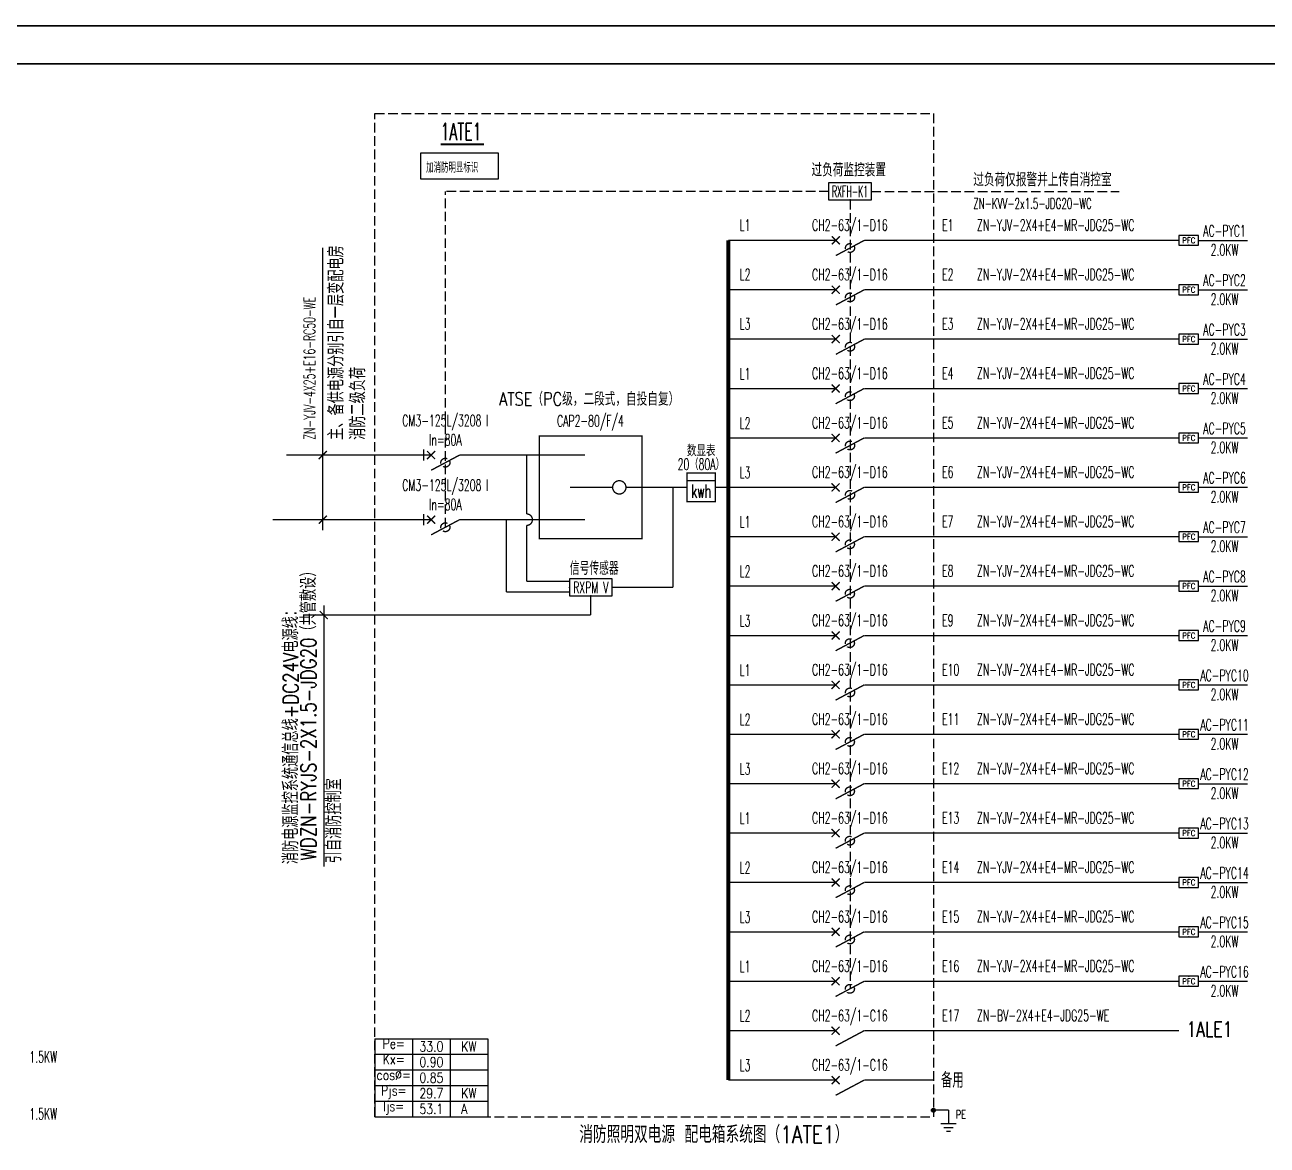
# Model space of a CAD drawing. Extents: x -1396510 to 1250330, y -1892470 to 1623980.
# Drawn here: x -623412 to -590735, y -1528444 to -1498965 of the extents above; entities that cross this region are included whole.
import ezdxf
from ezdxf.enums import TextEntityAlignment as Align

# ---------------------------------------------------------------- set-up
doc = ezdxf.new("R2010")
doc.units = 0
doc.header["$LTSCALE"] = 1000
doc.header["$MEASUREMENT"] = 0
doc.linetypes.add('DASH', pattern=[0.35, 0.25, -0.1])
doc.layers.get('Defpoints').update_dxf_attribs({"color": 210})
for name, color, linetype in [('0-cxFrame', 155, 'Continuous'), ('EQUIP-消防', 3, 'Continuous'), ('TEL_SYMB', 3, 'Continuous'), ('TEL_TEXT', 7, 'Continuous'), ('电气系统图', 7, 'Continuous'), ('系统标准字体', 2, 'Continuous')]:
    doc.layers.add(name, color=color, linetype=linetype)
doc.layers.add('0-cxText', color=131, linetype='Continuous', lineweight=25)
doc.styles.add('_TEL_DIM', font='SIMPLEX', dxfattribs={"width": 0.8, "height": 3.5, "bigfont": 'HZTXT'})
doc.styles.add('cx_tuming', font='simhei.ttf')
doc.styles.add('cx_tuqian1', font='')
doc.styles.add('系统-280', font='romanc.shx', dxfattribs={"width": 0.8, "height": 280, "bigfont": 'GBHZFS.shx'})
doc.styles.add('黑体', font='simhei.ttf', dxfattribs={"height": 12})
doc.styles.get('cx_tuqian1').set_extended_font_data('SimSun')

# ---------------------------------------------------------------- blocks, each defined once
blk = doc.blocks.new('A$C6D655153')
at = {"layer": '电气系统图'}
h = blk.add_hatch(color=3, dxfattribs=at)
edge = h.paths.add_edge_path()
edge.add_arc((50, 550), 50, 0, 360)
at = {"layer": '电气系统图', "color": 3}
for p, q in [((450, 550), (50, 550)), ((250, 200), (650, 200)), ((325, 100), (575, 100)), ((400, 0), (500, 0))]:
    blk.add_line(p, q, dxfattribs=at)
blk.add_lwpolyline([(450, 550), (450, 200)], dxfattribs=at)
blk.add_circle((50, 550), 50, dxfattribs=at)
at = {"layer": '电气系统图', "color": 3, "style": '_TEL_DIM', "width": 0.7}
blk.add_attdef('PE', text='', height=220, dxfattribs=at).set_placement((707, 441), align=Align.MIDDLE_CENTER)
blk = doc.blocks.new('A$C5D577B06')
at = {"layer": '电气系统图', "color": 3}
for p, q in [((1125, 450), (0, 450)), ((0, 450), (0, 0)), ((1125, 0), (1125, 450)), ((0, 0), (1125, 0))]:
    blk.add_line(p, q, dxfattribs=at)
for p in [(562, 450), (0, 225), (562, 0), (1125, 225)]:
    blk.add_point(p, dxfattribs=at)
at = {"layer": '电气系统图', "color": 3, "style": '_TEL_DIM'}
blk.add_attdef('RCD', text='', height=300, dxfattribs=at).set_placement((562, 225), align=Align.MIDDLE_CENTER)
at = {"layer": '电气系统图', "color": 3, "style": '_TEL_DIM', "flags": 1}
blk.add_attdef('A', text='', height=0.015, dxfattribs=at).set_placement((562, 0), align=Align.MIDDLE_CENTER)
blk = doc.blocks.new('*T295')
at = {"layer": '电气系统图', "color": 0, "linetype": 'ByBlock', "lineweight": -2, "transparency": 16777216}
for p, q in [((0, 0), (2970, 0)), ((0, 0), (0, -2053)), ((990, 0), (990, -2053)), ((1980, 0), (1980, -2053)), ((2970, 0), (2970, -2053)), ((0, -411), (2970, -411)), ((0, -821), (2970, -821)), ((0, -1232), (2970, -1232)), ((0, -1643), (2970, -1643)), ((0, -2053), (2970, -2053))]:
    blk.add_line(p, q, dxfattribs=at)
at = {"layer": '电气系统图', "color": 0, "linetype": 'DASH', "transparency": 16777216, "width": 990, "style": '_TEL_DIM'}
for s, insert, char_height, attachment_point in [('Pe=', (495, 0), 264, 2), ('33.0', (1485, -205), 264, 5), ('  KW', (1980, -205), 264, 4), ('Kx=', (495, -411), 264, 2), ('0.90', (1485, -616), 264, 5), ('cos%%C=', (495, -821), 264, 2), ('0.85', (1485, -1027), 264, 5), ('Pjs=', (495, -1232), 264, 2), ('29.7', (1485, -1437), 264, 5), ('  KW', (1980, -1437), 264, 4), ('{\\H0.8571x;Ijs=} ', (495, -1643), 308, 2), ('53.1', (1485, -1848), 264, 5), ('  A', (1980, -1848), 264, 4)]:
    blk.add_mtext(s, dxfattribs=dict(at, insert=insert, char_height=char_height, attachment_point=attachment_point))
blk = doc.blocks.new('A$C332171F1')
at = {"layer": '电气系统图', "color": 3, "const_width": 35}
blk.add_lwpolyline([(17, 767), (767, 767), (767, 17), (17, 17)], close=True, dxfattribs=at)
blk.add_lwpolyline([(17, 567), (767, 567)], dxfattribs=at)
at = {"layer": '电气系统图', "color": 3, "style": '_TEL_DIM', "width": 0.6}
blk.add_text('kwh', height=350, dxfattribs=at).set_placement((392, 117), align=Align.CENTER)
blk = doc.blocks.new('$equip$00001927')
for p, q in [((0.65, 0.65), (-0.65, 0.65)), ((-0.65, 0.65), (-0.65, 0)), ((-0.65, 0), (0.65, 0)), ((0.65, 0), (0.65, 0.65))]:
    blk.add_line(p, q)
for p in [(-0.65, 0.325), (0, 0.65), (0, 0), (0.65, 0.325)]:
    blk.add_point(p)
at = {"color": 7, "style": '_TEL_DIM'}
blk.add_attdef('$TEXT$', text='', height=0.34, dxfattribs=at).set_placement((0.006, 0.343), align=Align.MIDDLE_CENTER)
at = {"color": 7, "style": '_TEL_DIM', "flags": 1}
blk.add_attdef('A', text='', height=0.00002, dxfattribs=at).set_placement((0, 0), align=Align.MIDDLE_CENTER)
blk = doc.blocks.new('TK22.A1 L(Dragon)')
at = {"layer": '0-cxFrame', "color": 7, "const_width": 0.5}
blk.add_lwpolyline([(0, 0), (-841, 0), (-841, 594), (0, 594)], close=True, dxfattribs=at)
at = {"layer": '0-cxFrame', "const_width": 0.5}
blk.add_lwpolyline([(-80, 10), (-821, 10), (-821, 584), (-80, 584)], close=True, dxfattribs=at)
at = {"style": '黑体', "flags": 4}
blk.add_attdef('图幅', text='', height=3.3, dxfattribs=at).set_placement((-40, 3), align=Align.RIGHT)
at = {"layer": '0-cxText', "flags": 4}
for tag, height, style, p in [('建设单位', 3.5, 'cx_tuming', (-45, 240)), ('项目名称', 3.5, 'cx_tuming', (-45, 210)), ('子项名称', 3.5, 'cx_tuming', (-45, 180)), ('工程编号', 3.3, 'cx_tuqian1', (-35, 165)), ('图名1', 3.5, 'cx_tuming', (-45, 87)), ('图名2', 3.5, 'cx_tuming', (-45, 79)), ('图名3', 3.5, 'cx_tuming', (-45, 71)), ('出图日期', 3.3, 'cx_tuqian1', (-39, 60)), ('专业', 3.3, 'cx_tuqian1', (-55, 52)), ('图号', 3.3, 'cx_tuqian1', (-55, 44)), ('版次', 3.3, 'cx_tuqian1', (-20, 44))]:
    blk.add_attdef(tag, text='', height=height, dxfattribs=dict(at, style=style)).set_placement(p, align=Align.MIDDLE)
at = {"layer": 'Defpoints', "color": 6, "flags": 4}
for tag, height, style, p in [('tufu', 3.3, '黑体', (-12, 12)), ('dwfname', 4, 'cx_tuqian1', (-80, 3))]:
    blk.add_attdef(tag, text='', height=height, dxfattribs=dict(at, style=style)).set_placement(p, align=Align.RIGHT)

msp = doc.modelspace()

# ---------------------------------------------------------------- linework, layer by layer
msp.add_lwpolyline([(-612999.9, -1502329.7), (-610963.4, -1502329.7), (-610963.4, -1503027.7), (-612999.9, -1503027.7)], close=True)
at = {"layer": 'TEL_SYMB', "const_width": 52.5}
msp.add_lwpolyline([(-612475, -1502105.3), (-611333.9, -1502105.3)], dxfattribs=at)
at = {"layer": 'TEL_TEXT', "linetype": 'DASH'}
for p, q in [((-612350.9, -1512185.4), (-612350.9, -1503347.7)), ((-602269.1, -1503347.7), (-612350.9, -1503347.7)), ((-601144.1, -1503347.7), (-594631.7, -1503347.7)), ((-601706.6, -1503572.7), (-601706.6, -1524329.3))]:
    msp.add_line(p, q, dxfattribs=at)
at = {"layer": 'TEL_TEXT', "linetype": 'DASH', "const_width": 35}
for points in [[(-610211, -1510285.4), (-610211, -1511835.4)], [(-606365.1, -1513768.8), (-606365.1, -1511135.4)], [(-610746.2, -1511985.4), (-610746.2, -1513890.3)], [(-610211, -1512135.4), (-610211, -1513606.6)], [(-610211, -1513606.6), (-609088.4, -1513606.6)], [(-610746.2, -1513890.3), (-609088.4, -1513890.3)], [(-607963.4, -1513768.8), (-606365.1, -1513768.8)], [(-608525.9, -1513993.8), (-608525.9, -1514494.8)], [(-608525.9, -1514494.8), (-616075.9, -1514494.8)]]:
    msp.add_lwpolyline(points, dxfattribs=at)
msp.add_lwpolyline([(-610211, -1512135.4, 1), (-610211, -1511835.4)], format="xyb", dxfattribs=at)
at = {"layer": 'TEL_TEXT', "linetype": 'DASH'}
for centre in [(-601706.6, -1504836.5), (-601706.6, -1506136), (-601706.6, -1507435.6), (-601710.8, -1508735.1), (-601706.6, -1510033), (-612350.9, -1510485.4), (-601706.6, -1511333.2), (-612350.9, -1512185.4), (-601710.8, -1512634.4), (-601710.8, -1513934.5), (-601710.8, -1515234.7), (-601706.6, -1516531.4), (-601710.8, -1517833.8), (-601710.8, -1519132.8), (-601710.8, -1520432.9), (-601710.8, -1521732.5), (-601710.8, -1523031.4), (-601710.8, -1524331.6)]:
    msp.add_circle(centre, 117.7, dxfattribs=at)
at = {"layer": '电气系统图', "color": 1, "linetype": 'DASH'}
for p, q in [((-614204.4, -1501300.3), (-599514.9, -1501300.3)), ((-614204.4, -1527695.9), (-614204.4, -1501300.3)), ((-599514.9, -1501300.3), (-599514.9, -1527695.9)), ((-614204.4, -1527695.9), (-599514.9, -1527695.9))]:
    msp.add_line(p, q, dxfattribs=at)
at = {"layer": '电气系统图'}
for p, q in [((-592536.6, -1504636.5), (-591253.8, -1504636.5)), ((-615575.9, -1512266.1), (-615575.9, -1504833.4)), ((-592536.6, -1505936), (-591253.8, -1505936)), ((-592536.6, -1507235.6), (-591253.8, -1507235.6)), ((-592536.6, -1508535.1), (-591253.8, -1508535.1)), ((-592536.6, -1509835.3), (-591253.8, -1509835.3)), ((-592536.6, -1511134.8), (-591253.8, -1511134.8)), ((-592536.6, -1512434.4), (-591253.8, -1512434.4)), ((-592536.6, -1513733.9), (-591253.8, -1513733.9)), ((-615550, -1514244.8), (-615550, -1520128.4)), ((-592536.6, -1515034.7), (-591253.8, -1515034.7)), ((-615550, -1516204.2), (-615550, -1521107.7)), ((-592536.6, -1516334.2), (-591253.8, -1516334.2)), ((-592536.6, -1517633.8), (-591253.8, -1517633.8)), ((-592536.6, -1518933.3), (-591253.8, -1518933.3)), ((-592536.6, -1520232.9), (-591253.8, -1520232.9)), ((-592536.6, -1521532.5), (-591253.8, -1521532.5)), ((-592536.6, -1522832), (-591253.8, -1522832)), ((-592536.6, -1524131.6), (-591253.8, -1524131.6))]:
    msp.add_line(p, q, dxfattribs=at)
for points, const_width in [([(-604910.8, -1526733), (-604910.8, -1504635.6)], 105), ([(-604906.6, -1504636.5), (-602081.6, -1504636.5)], 35), ([(-602187.6, -1504742.5), (-601975.5, -1504530.4)], 35), ([(-602187.6, -1504530.4), (-601975.5, -1504742.5)], 35), ([(-601331.6, -1504636.5), (-602081.6, -1505036.5)], 35), ([(-601331.6, -1504636.5), (-593056.6, -1504636.5)], 35), ([(-604906.6, -1505936), (-602081.6, -1505936)], 35), ([(-602187.6, -1506042.1), (-601975.5, -1505830)], 35), ([(-602187.6, -1505830), (-601975.5, -1506042.1)], 35), ([(-601331.6, -1505936), (-602081.6, -1506336)], 35), ([(-601331.6, -1505936), (-593056.6, -1505936)], 35), ([(-604906.6, -1507235.6), (-602081.6, -1507235.6)], 35), ([(-602187.6, -1507341.6), (-601975.5, -1507129.5)], 35), ([(-602187.6, -1507129.5), (-601975.5, -1507341.6)], 35), ([(-601331.6, -1507235.6), (-602081.6, -1507635.6)], 35), ([(-601331.6, -1507235.6), (-593056.6, -1507235.6)], 35), ([(-604910.8, -1508535.1), (-602085.8, -1508535.1)], 35), ([(-602191.8, -1508641.2), (-601979.7, -1508429.1)], 35), ([(-602191.8, -1508429.1), (-601979.7, -1508641.2)], 35), ([(-601335.8, -1508535.1), (-602085.8, -1508935.1)], 35), ([(-601331.6, -1508535.1), (-593056.6, -1508535.1)], 35), ([(-609875.9, -1509785.4), (-607175.9, -1509785.4), (-607175.9, -1512485.4), (-609875.9, -1512485.4), (-609875.9, -1509785.4)], 35), ([(-604910.8, -1509835.3), (-602085.8, -1509835.3)], 35), ([(-602191.8, -1509941.3), (-601979.7, -1509729.2)], 35), ([(-602191.8, -1509729.2), (-601979.7, -1509941.3)], 35), ([(-601335.8, -1509835.3), (-602085.8, -1510235.3)], 35), ([(-601331.6, -1509835.3), (-593056.6, -1509835.3)], 35), ([(-616537.6, -1510285.4), (-612725.9, -1510285.4)], 35), ([(-615681.9, -1510391.5), (-615469.8, -1510179.4)], 35), ([(-612925.9, -1510435.4), (-612925.9, -1510135.4)], 35), ([(-612831.9, -1510391.5), (-612619.8, -1510179.4)], 35), ([(-612831.9, -1510179.4), (-612619.8, -1510391.5)], 35), ([(-611975.9, -1510285.4), (-612725.9, -1510685.4)], 35), ([(-611975.9, -1510285.4), (-608675.9, -1510285.4)], 35), ([(-607950.9, -1511135.4), (-609075.9, -1511135.4)], 35), ([(-607175.9, -1511135.4), (-607600.9, -1511135.4)], 35), ([(-605996.2, -1511135.4), (-607175.9, -1511135.4)], 35), ([(-604910.8, -1511135.4), (-605246.2, -1511135.4)], 35), ([(-604910.8, -1511135.4), (-602085.8, -1511135.4)], 35), ([(-602191.8, -1511241.5), (-601979.7, -1511029.4)], 35), ([(-602191.8, -1511029.4), (-601979.7, -1511241.5)], 35), ([(-601335.8, -1511135.4), (-602085.8, -1511535.4)], 35), ([(-601331.6, -1511134.8), (-593056.6, -1511134.8)], 35), ([(-616892.7, -1511985.4), (-612725.9, -1511985.4)], 35), ([(-615681.9, -1512091.5), (-615469.8, -1511879.4)], 35), ([(-612925.9, -1512135.4), (-612925.9, -1511835.4)], 35), ([(-612831.9, -1512091.5), (-612619.8, -1511879.4)], 35), ([(-612831.9, -1511879.4), (-612619.8, -1512091.5)], 35), ([(-611975.9, -1511985.4), (-612725.9, -1512385.4)], 35), ([(-611975.9, -1511985.4), (-608675.9, -1511985.4)], 35), ([(-604910.8, -1512434.4), (-602085.8, -1512434.4)], 35), ([(-602191.8, -1512540.5), (-601979.7, -1512328.3)], 35), ([(-602191.8, -1512328.3), (-601979.7, -1512540.5)], 35), ([(-601335.8, -1512434.4), (-602085.8, -1512834.4)], 35), ([(-601331.6, -1512434.4), (-593056.6, -1512434.4)], 35), ([(-602191.8, -1513840.6), (-601979.7, -1513628.5)], 35), ([(-602191.8, -1513628.5), (-601979.7, -1513840.6)], 35), ([(-604910.8, -1513734.5), (-602085.8, -1513734.5)], 35), ([(-601335.8, -1513734.5), (-602085.8, -1514134.5)], 35), ([(-601331.6, -1513733.9), (-593056.6, -1513733.9)], 35), ([(-615656, -1514388.7), (-615443.9, -1514600.9)], 35), ([(-602191.8, -1515140.7), (-601979.7, -1514928.6)], 35), ([(-602191.8, -1514928.6), (-601979.7, -1515140.7)], 35), ([(-604910.8, -1515034.7), (-602085.8, -1515034.7)], 35), ([(-601335.8, -1515034.7), (-602085.8, -1515434.7)], 35), ([(-601331.6, -1515034.7), (-593056.6, -1515034.7)], 35), ([(-602191.8, -1516439.7), (-601979.7, -1516227.6)], 35), ([(-602191.8, -1516227.6), (-601979.7, -1516439.7)], 35), ([(-604910.8, -1516333.6), (-602085.8, -1516333.6)], 35), ([(-601335.8, -1516333.6), (-602085.8, -1516733.6)], 35), ([(-601331.6, -1516334.2), (-593056.6, -1516334.2)], 35), ([(-602191.8, -1517739.9), (-601979.7, -1517527.7)], 35), ([(-602191.8, -1517527.7), (-601979.7, -1517739.9)], 35), ([(-604910.8, -1517633.8), (-602085.8, -1517633.8)], 35), ([(-601335.8, -1517633.8), (-602085.8, -1518033.8)], 35), ([(-601331.6, -1517633.8), (-593056.6, -1517633.8)], 35), ([(-602191.8, -1519038.8), (-601979.7, -1518826.7)], 35), ([(-602191.8, -1518826.7), (-601979.7, -1519038.8)], 35), ([(-604910.8, -1518932.8), (-602085.8, -1518932.8)], 35), ([(-601335.8, -1518932.8), (-602085.8, -1519332.8)], 35), ([(-601331.6, -1518933.3), (-593056.6, -1518933.3)], 35), ([(-602191.8, -1520339), (-601979.7, -1520126.8)], 35), ([(-602191.8, -1520126.8), (-601979.7, -1520339)], 35), ([(-604910.8, -1520232.9), (-602085.8, -1520232.9)], 35), ([(-601335.8, -1520232.9), (-602085.8, -1520632.9)], 35), ([(-601331.6, -1520232.9), (-593056.6, -1520232.9)], 35), ([(-602191.8, -1521638.5), (-601979.7, -1521426.4)], 35), ([(-602191.8, -1521426.4), (-601979.7, -1521638.5)], 35), ([(-604910.8, -1521532.5), (-602085.8, -1521532.5)], 35), ([(-601335.8, -1521532.5), (-602085.8, -1521932.5)], 35), ([(-601331.6, -1521532.5), (-593056.6, -1521532.5)], 35), ([(-602191.8, -1522937.5), (-601979.7, -1522725.4)], 35), ([(-602191.8, -1522725.4), (-601979.7, -1522937.5)], 35), ([(-604910.8, -1522831.4), (-602085.8, -1522831.4)], 35), ([(-601335.8, -1522831.4), (-602085.8, -1523231.4)], 35), ([(-601331.6, -1522832), (-593056.6, -1522832)], 35), ([(-602191.8, -1524237.6), (-601979.7, -1524025.5)], 35), ([(-602191.8, -1524025.5), (-601979.7, -1524237.6)], 35), ([(-604910.8, -1524131.6), (-602085.8, -1524131.6)], 35), ([(-601335.8, -1524131.6), (-602085.8, -1524531.6)], 35), ([(-601331.6, -1524131.6), (-593056.6, -1524131.6)], 35), ([(-602191.8, -1525539), (-601979.7, -1525326.8)], 35), ([(-602191.8, -1525326.8), (-601979.7, -1525539)], 35), ([(-604910.8, -1525432.9), (-602085.8, -1525432.9)], 35), ([(-601335.8, -1525432.9), (-602085.8, -1525832.9)], 35), ([(-601331.6, -1525432.9), (-593056.6, -1525432.9)], 35), ([(-602191.8, -1526839.1), (-601979.7, -1526627)], 35), ([(-602191.8, -1526627), (-601979.7, -1526839.1)], 35), ([(-604910.8, -1526733), (-602085.8, -1526733)], 35), ([(-601335.8, -1526733), (-602085.8, -1527133)], 35), ([(-601331.6, -1526733), (-599514.9, -1526733)], 35)]:
    msp.add_lwpolyline(points, dxfattribs=dict(at, const_width=const_width))
at = {"layer": '电气系统图', "const_width": 35}
msp.add_lwpolyline([(-607950.9, -1511135.4, 1), (-607600.9, -1511135.4, 1), (-607950.9, -1511135.4, 1)], format="xyb", dxfattribs=at)

# ---------------------------------------------------------------- block references
msp.add_blockref('*T295', (-614204.4, -1525642.5))
at = {"layer": '0-cxFrame', "xscale": 100, "yscale": 100, "zscale": 100}
msp.add_blockref('TK22.A1 L(Dragon)', (-573510, -1558390), dxfattribs=at)
at = {"layer": 'EQUIP-消防'}
ref = msp.add_blockref('$equip$00001927', (-592796.6, -1504766.5), dxfattribs=dict(at, xscale=400, yscale=400, zscale=400))
ref.add_attrib('$TEXT$', 'PFC', dxfattribs={"layer": '0', "color": 7, "height": 150, "style": '_TEL_DIM', "width": 0.9}).set_placement((-592796.6, -1504636.5), align=Align.MIDDLE_CENTER)
ref = msp.add_blockref('$equip$00001927', (-592796.6, -1506066), dxfattribs=dict(at, xscale=400, yscale=400, zscale=400))
ref.add_attrib('$TEXT$', 'PFC', dxfattribs={"layer": '0', "color": 7, "height": 150, "style": '_TEL_DIM', "width": 0.9}).set_placement((-592796.6, -1505936), align=Align.MIDDLE_CENTER)
ref = msp.add_blockref('$equip$00001927', (-592796.6, -1507365.6), dxfattribs=dict(at, xscale=400, yscale=400, zscale=400))
ref.add_attrib('$TEXT$', 'PFC', dxfattribs={"layer": '0', "color": 7, "height": 150, "style": '_TEL_DIM', "width": 0.9}).set_placement((-592796.6, -1507235.6), align=Align.MIDDLE_CENTER)
ref = msp.add_blockref('$equip$00001927', (-592796.6, -1508665.1), dxfattribs=dict(at, xscale=400, yscale=400, zscale=400))
ref.add_attrib('$TEXT$', 'PFC', dxfattribs={"layer": '0', "color": 7, "height": 150, "style": '_TEL_DIM', "width": 0.9}).set_placement((-592796.6, -1508535.1), align=Align.MIDDLE_CENTER)
ref = msp.add_blockref('$equip$00001927', (-592796.6, -1509965.3), dxfattribs=dict(at, xscale=400, yscale=400, zscale=400))
ref.add_attrib('$TEXT$', 'PFC', dxfattribs={"layer": '0', "color": 7, "height": 150, "style": '_TEL_DIM', "width": 0.9}).set_placement((-592796.6, -1509835.3), align=Align.MIDDLE_CENTER)
ref = msp.add_blockref('$equip$00001927', (-592796.6, -1511264.8), dxfattribs=dict(at, xscale=400, yscale=400, zscale=400))
ref.add_attrib('$TEXT$', 'PFC', dxfattribs={"layer": '0', "color": 7, "height": 150, "style": '_TEL_DIM', "width": 0.9}).set_placement((-592796.6, -1511134.8), align=Align.MIDDLE_CENTER)
ref = msp.add_blockref('$equip$00001927', (-592796.6, -1512564.4), dxfattribs=dict(at, xscale=400, yscale=400, zscale=400))
ref.add_attrib('$TEXT$', 'PFC', dxfattribs={"layer": '0', "color": 7, "height": 150, "style": '_TEL_DIM', "width": 0.9}).set_placement((-592796.6, -1512434.4), align=Align.MIDDLE_CENTER)
ref = msp.add_blockref('$equip$00001927', (-592796.6, -1513863.9), dxfattribs=dict(at, xscale=400, yscale=400, zscale=400))
ref.add_attrib('$TEXT$', 'PFC', dxfattribs={"layer": '0', "color": 7, "height": 150, "style": '_TEL_DIM', "width": 0.9}).set_placement((-592796.6, -1513733.9), align=Align.MIDDLE_CENTER)
ref = msp.add_blockref('$equip$00001927', (-592796.6, -1515164.7), dxfattribs=dict(at, xscale=400, yscale=400, zscale=400))
ref.add_attrib('$TEXT$', 'PFC', dxfattribs={"layer": '0', "color": 7, "height": 150, "style": '_TEL_DIM', "width": 0.9}).set_placement((-592796.6, -1515034.7), align=Align.MIDDLE_CENTER)
ref = msp.add_blockref('$equip$00001927', (-592796.6, -1516464.2), dxfattribs=dict(at, xscale=400, yscale=400, zscale=400))
ref.add_attrib('$TEXT$', 'PFC', dxfattribs={"layer": '0', "color": 7, "height": 150, "style": '_TEL_DIM', "width": 0.9}).set_placement((-592796.6, -1516334.2), align=Align.MIDDLE_CENTER)
ref = msp.add_blockref('$equip$00001927', (-592796.6, -1517763.8), dxfattribs=dict(at, xscale=400, yscale=400, zscale=400))
ref.add_attrib('$TEXT$', 'PFC', dxfattribs={"layer": '0', "color": 7, "height": 150, "style": '_TEL_DIM', "width": 0.9}).set_placement((-592796.6, -1517633.8), align=Align.MIDDLE_CENTER)
ref = msp.add_blockref('$equip$00001927', (-592796.6, -1519063.3), dxfattribs=dict(at, xscale=400, yscale=400, zscale=400))
ref.add_attrib('$TEXT$', 'PFC', dxfattribs={"layer": '0', "color": 7, "height": 150, "style": '_TEL_DIM', "width": 0.9}).set_placement((-592796.6, -1518933.3), align=Align.MIDDLE_CENTER)
ref = msp.add_blockref('$equip$00001927', (-592796.6, -1520362.9), dxfattribs=dict(at, xscale=400, yscale=400, zscale=400))
ref.add_attrib('$TEXT$', 'PFC', dxfattribs={"layer": '0', "color": 7, "height": 150, "style": '_TEL_DIM', "width": 0.9}).set_placement((-592796.6, -1520232.9), align=Align.MIDDLE_CENTER)
ref = msp.add_blockref('$equip$00001927', (-592796.6, -1521662.5), dxfattribs=dict(at, xscale=400, yscale=400, zscale=400))
ref.add_attrib('$TEXT$', 'PFC', dxfattribs={"layer": '0', "color": 7, "height": 150, "style": '_TEL_DIM', "width": 0.9}).set_placement((-592796.6, -1521532.5), align=Align.MIDDLE_CENTER)
ref = msp.add_blockref('$equip$00001927', (-592796.6, -1522962), dxfattribs=dict(at, xscale=400, yscale=400, zscale=400))
ref.add_attrib('$TEXT$', 'PFC', dxfattribs={"layer": '0', "color": 7, "height": 150, "style": '_TEL_DIM', "width": 0.9}).set_placement((-592796.6, -1522832), align=Align.MIDDLE_CENTER)
ref = msp.add_blockref('$equip$00001927', (-592796.6, -1524261.6), dxfattribs=dict(at, xscale=400, yscale=400, zscale=400))
ref.add_attrib('$TEXT$', 'PFC', dxfattribs={"layer": '0', "color": 7, "height": 150, "style": '_TEL_DIM', "width": 0.9}).set_placement((-592796.6, -1524131.6), align=Align.MIDDLE_CENTER)
at = {"layer": '电气系统图'}
ref = msp.add_blockref('A$C5D577B06', (-602269.1, -1503572.7), dxfattribs=at)
ref.add_attrib('RCD', 'RXFH-K1', dxfattribs={"color": 3, "height": 300, "style": '_TEL_DIM', "width": 0.5}).set_placement((-601706.6, -1503347.7), align=Align.MIDDLE_CENTER)
msp.add_blockref('A$C332171F1', (-606013.7, -1511527.9), dxfattribs=at)
ref = msp.add_blockref('A$C5D577B06', (-609088.4, -1513993.8), dxfattribs=at)
ref.add_attrib('RCD', 'RXPM V', dxfattribs={"color": 3, "height": 300, "style": '_TEL_DIM', "width": 0.6}).set_placement((-608525.9, -1513768.8), align=Align.MIDDLE_CENTER)
ref = msp.add_blockref('A$C6D655153', (-599564.9, -1528077.6), dxfattribs=at)
ref.add_attrib('PE', 'PE', dxfattribs={"color": 3, "height": 220, "style": '_TEL_DIM', "width": 0.7}).set_placement((-598790.3, -1527637), align=Align.MIDDLE_CENTER)

# ---------------------------------------------------------------- texts
at = {"layer": 'TEL_SYMB', "color": 7, "style": '_TEL_DIM'}
for s, width, p in [('1ATE1', 0.6, (-612475, -1502000.3)), ('消防照明双电源 配电箱系统图（1ATE1）', 0.8, (-608828.9, -1528387.7))]:
    msp.add_text(s, height=450, dxfattribs=dict(at, width=width)).set_placement(p)
at = {"layer": '电气系统图', "style": '_TEL_DIM'}
for s, height, width, p in [('过负荷监控装置', 350, 0.8, (-602720.4, -1502957.1)), ('过负荷仅报警并上传自消控室', 350, 0.8, (-598466.2, -1503214.2)), ('ZN-KVV-2x1.5-JDG20-WC', 280, 0.6, (-598466.2, -1503806.7)), ('L1', 300, 0.6, (-604610.8, -1504385.6)), ('E1', 300, 0.6, (-599285.6, -1504385.6)), ('ZN-YJV-2X4+E4-MR-JDG25-WC', 300, 0.6, (-598366.9, -1504385.6)), ('L2', 300, 0.6, (-604610.7, -1505686)), ('E2', 300, 0.6, (-599286.7, -1505686)), ('ZN-YJV-2X4+E4-MR-JDG25-WC', 300, 0.6, (-598366.9, -1505685.1)), ('L3', 300, 0.6, (-604610.7, -1506985.6)), ('E3', 300, 0.6, (-599286.7, -1506985.6)), ('ZN-YJV-2X4+E4-MR-JDG25-WC', 300, 0.6, (-598366.9, -1506984.7)), ('L1', 300, 0.6, (-604610.8, -1508295.8)), ('E4', 300, 0.6, (-599286.7, -1508285.1)), ('ZN-YJV-2X4+E4-MR-JDG25-WC', 300, 0.6, (-598366.9, -1508284.2)), ('ATSE（PC级，二段式，自投自复）', 350, 0.8, (-610938.7, -1508985.8)), ('L2', 300, 0.6, (-604610.8, -1509596)), ('E5', 300, 0.6, (-599286.7, -1509585.3)), ('ZN-YJV-2X4+E4-MR-JDG25-WC', 300, 0.6, (-598366.9, -1509584.4)), ('L3', 300, 0.6, (-604610.8, -1510896.1)), ('E6', 300, 0.6, (-599286.7, -1510884.8)), ('ZN-YJV-2X4+E4-MR-JDG25-WC', 300, 0.6, (-598366.9, -1510883.9)), ('L1', 300, 0.6, (-604610.8, -1512195.1)), ('E7', 300, 0.6, (-599286.7, -1512184.4)), ('ZN-YJV-2X4+E4-MR-JDG25-WC', 300, 0.6, (-598366.9, -1512183.5)), ('L2', 300, 0.6, (-604610.8, -1513495.2)), ('E8', 300, 0.6, (-599286.7, -1513483.9)), ('ZN-YJV-2X4+E4-MR-JDG25-WC', 300, 0.6, (-598366.9, -1513483)), ('L3', 300, 0.6, (-604610.8, -1514795.4)), ('E9', 300, 0.6, (-599286.7, -1514784.7)), ('ZN-YJV-2X4+E4-MR-JDG25-WC', 300, 0.6, (-598366.9, -1514783.8)), ('L1', 300, 0.6, (-604610.8, -1516094.3)), ('E10', 300, 0.6, (-599286.7, -1516084.2)), ('ZN-YJV-2X4+E4-MR-JDG25-WC', 300, 0.6, (-598366.9, -1516083.3)), ('L2', 300, 0.6, (-604610.8, -1517394.5)), ('E11', 300, 0.6, (-599286.7, -1517383.8)), ('ZN-YJV-2X4+E4-MR-JDG25-WC', 300, 0.6, (-598366.9, -1517382.9)), ('L3', 300, 0.6, (-604610.8, -1518694.6)), ('E12', 300, 0.6, (-599286.7, -1518683.9)), ('ZN-YJV-2X4+E4-MR-JDG25-WC', 300, 0.6, (-598366.9, -1518682.5)), ('L1', 300, 0.6, (-604610.8, -1519993.6)), ('E13', 300, 0.6, (-599286.7, -1519983.5)), ('ZN-YJV-2X4+E4-MR-JDG25-WC', 300, 0.6, (-598366.9, -1519982)), ('L2', 300, 0.6, (-604610.8, -1521293.1)), ('E14', 300, 0.6, (-599286.7, -1521282.5)), ('ZN-YJV-2X4+E4-MR-JDG25-WC', 300, 0.6, (-598366.9, -1521281.6)), ('L3', 300, 0.6, (-604610.8, -1522593.3)), ('E15', 300, 0.6, (-599286.7, -1522582.6)), ('ZN-YJV-2X4+E4-MR-JDG25-WC', 300, 0.6, (-598366.9, -1522581.1)), ('L1', 300, 0.6, (-604610.8, -1523892.2)), ('E16', 300, 0.6, (-599286.7, -1523882.2)), ('ZN-YJV-2X4+E4-MR-JDG25-WC', 300, 0.6, (-598366.9, -1523880.7)), ('L2', 300, 0.6, (-604610.8, -1525193.6)), ('E17', 300, 0.6, (-599286.7, -1525183.5)), ('ZN-BV-2X4+E4-JDG25-WE', 300, 0.6, (-598366.9, -1525182)), ('1ALE1', 400, 0.75, (-592856.6, -1525596.8)), ('1.5KW', 300, 0.6, (-623293.1, -1526271.1)), ('L3', 300, 0.6, (-604610.8, -1526493.7)), ('备用', 400, 0.75, (-599314.9, -1526933)), ('1.5KW', 300, 0.6, (-623293.1, -1527771.1))]:
    msp.add_text(s, height=height, dxfattribs=dict(at, width=width)).set_placement(p)
for s, height, width, p in [('CH2-63/1-D16', 300, 0.6, (-601710.8, -1504385.6)), ('AC-PYC1', 300, 0.6, (-591855, -1504536.5)), ('2.0KW', 300, 0.6, (-591855, -1505036.5)), ('CH2-63/1-D16', 300, 0.6, (-601710.8, -1505685.1)), ('AC-PYC2', 300, 0.6, (-591855, -1505836)), ('2.0KW', 300, 0.6, (-591855, -1506336)), ('CH2-63/1-D16', 300, 0.6, (-601710.8, -1506985.6)), ('AC-PYC3', 300, 0.6, (-591855, -1507135.6)), ('2.0KW', 300, 0.6, (-591855, -1507635.6)), ('CH2-63/1-D16', 300, 0.6, (-601710.8, -1508285.1)), ('AC-PYC4', 300, 0.6, (-591855, -1508435.1)), ('2.0KW', 300, 0.6, (-591855, -1508935.1)), ('CM3-125L/3208 I', 300, 0.6, (-612350.9, -1509527.8)), ('CAP2-80/F/4', 300, 0.6, (-608534.4, -1509535.4)), ('CH2-63/1-D16', 300, 0.6, (-601710.8, -1509585.3)), ('AC-PYC5', 300, 0.6, (-591855, -1509735.3)), ('In=80A', 300, 0.6, (-612350.9, -1510035.4)), ('数显表', 300, 0.7, (-605621.2, -1510317.8)), ('2.0KW', 300, 0.6, (-591855, -1510235.3)), ('20（80A）', 300, 0.6, (-605621.2, -1510676.4)), ('CH2-63/1-D16', 300, 0.6, (-601710.8, -1510885.4)), ('CM3-125L/3208 I', 300, 0.6, (-612350.9, -1511227.8)), ('AC-PYC6', 300, 0.6, (-591855, -1511034.8)), ('2.0KW', 300, 0.6, (-591855, -1511534.8)), ('In=80A', 300, 0.6, (-612350.9, -1511735.4)), ('CH2-63/1-D16', 300, 0.6, (-601710.8, -1512184.4)), ('AC-PYC7', 300, 0.6, (-591855, -1512334.4)), ('2.0KW', 300, 0.6, (-591855, -1512834.4)), ('信号传感器', 350, 0.7, (-608434.7, -1513438.8)), ('CH2-63/1-D16', 300, 0.6, (-601710.8, -1513484.5)), ('AC-PYC8', 300, 0.6, (-591855, -1513633.9)), ('2.0KW', 300, 0.6, (-591855, -1514133.9)), ('CH2-63/1-D16', 300, 0.6, (-601710.8, -1514784.7)), ('AC-PYC9', 300, 0.6, (-591855, -1514934.7)), ('2.0KW', 300, 0.6, (-591855, -1515434.7)), ('CH2-63/1-D16', 300, 0.6, (-601710.8, -1516083.6)), ('AC-PYC10', 300, 0.6, (-591855, -1516234.2)), ('2.0KW', 300, 0.6, (-591855, -1516734.2)), ('CH2-63/1-D16', 300, 0.6, (-601710.8, -1517383.8)), ('AC-PYC11', 300, 0.6, (-591855, -1517533.8)), ('2.0KW', 300, 0.6, (-591855, -1518033.8)), ('CH2-63/1-D16', 300, 0.6, (-601710.8, -1518682.7)), ('AC-PYC12', 300, 0.6, (-591855, -1518833.3)), ('2.0KW', 300, 0.6, (-591855, -1519333.3)), ('CH2-63/1-D16', 300, 0.6, (-601710.8, -1519982.9)), ('AC-PYC13', 300, 0.6, (-591855, -1520132.9)), ('2.0KW', 300, 0.6, (-591855, -1520632.9)), ('CH2-63/1-D16', 300, 0.6, (-601710.8, -1521282.4)), ('AC-PYC14', 300, 0.6, (-591855, -1521432.5)), ('2.0KW', 300, 0.6, (-591855, -1521932.5)), ('CH2-63/1-D16', 300, 0.6, (-601710.8, -1522581.4)), ('AC-PYC15', 300, 0.6, (-591855, -1522732)), ('2.0KW', 300, 0.6, (-591855, -1523232)), ('CH2-63/1-D16', 300, 0.6, (-601710.8, -1523881.6)), ('AC-PYC16', 300, 0.6, (-591855, -1524031.6)), ('2.0KW', 300, 0.6, (-591855, -1524531.6)), ('CH2-63/1-C16', 300, 0.6, (-601710.8, -1525182.9)), ('CH2-63/1-C16', 300, 0.6, (-601710.8, -1526483))]:
    msp.add_text(s, height=height, dxfattribs=dict(at, width=width)).set_placement(p, align=Align.CENTER)
for s, height, width, p in [('主、备供电源分别引自一层变配电房', 400, 0.8, (-615025.9, -1509885.4)), ('ZN-YJV-4X25+E16-RC50-WE', 300, 0.6, (-615775.9, -1509885.4)), ('消防二级负荷', 400, 0.8, (-614456.5, -1509885.4)), ('WDZN-RYJS-2X1.5-JDG20（共管敷设）', 400, 0.8, (-615752.4, -1520957.7)), ('消防电源监控系统通信总线+DC24V电源线：', 400, 0.8, (-616221, -1521052.4)), ('引自消防控制室', 400, 0.8, (-615085.1, -1521027.7))]:
    msp.add_text(s, height=height, rotation=90, dxfattribs=dict(at, width=width)).set_placement(p)
at = {"layer": '系统标准字体', "color": 6, "style": '系统-280', "width": 0.7}
msp.add_text('加消防明显标识', height=280, dxfattribs=at).set_placement((-612856.7, -1502856.1, -583.6))

doc.saveas('drawing.dxf')
